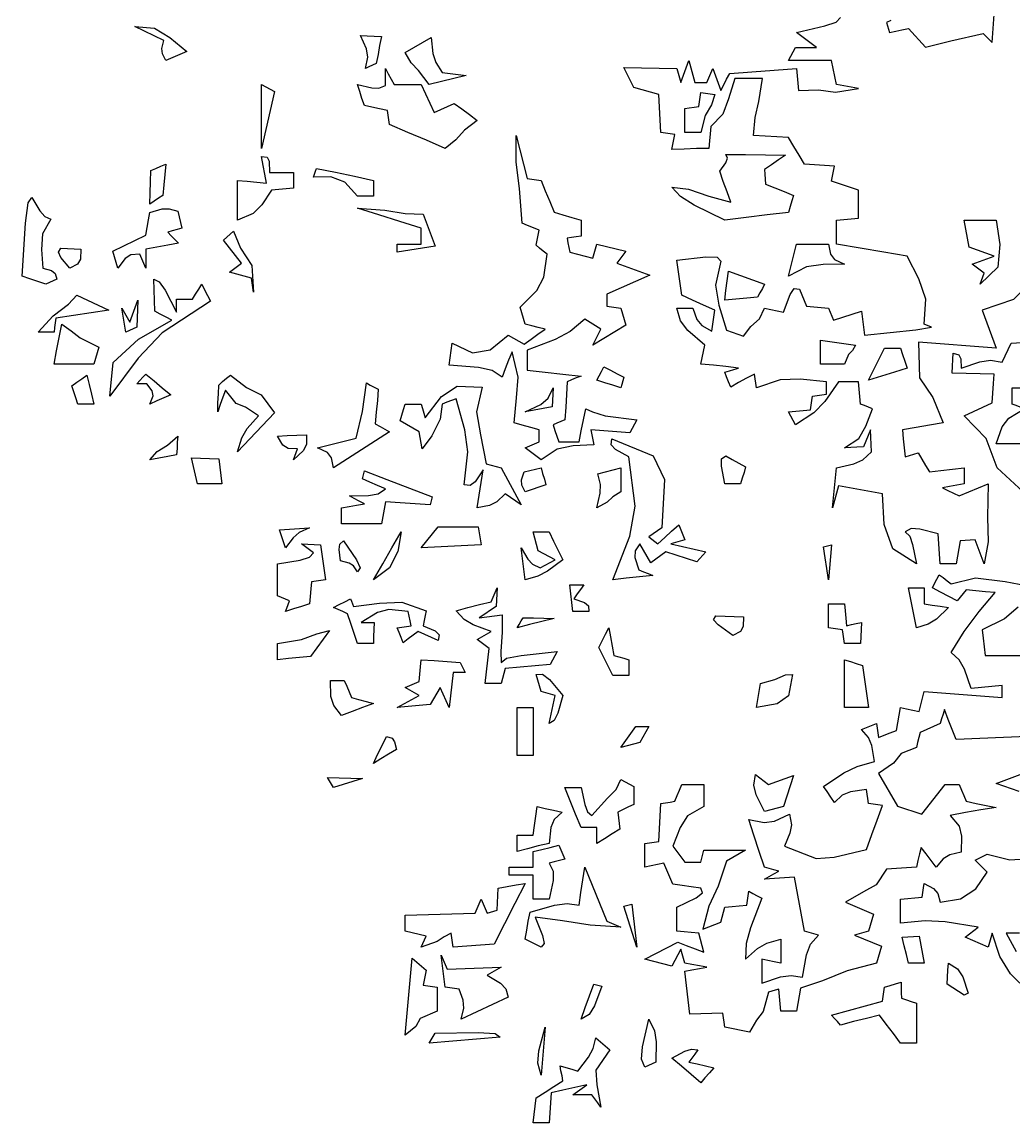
# Model space of a CAD drawing. Header units: millimetres. Extents: x 87938 to 265635, y 330093 to 434310.
# Drawn here: x 143327 to 145191, y 352504 to 354571 of the extents above; entities that cross this region are included whole.
import ezdxf

# ---------------------------------------------------------------- set-up
doc = ezdxf.new("R2010")
doc.units = ezdxf.units.MM

# ---------------------------------------------------------------- blocks, each defined once
blk = doc.blocks.new('A$C65917B88')
for points in [[(1552.7, 2786.1), (1543.7, 2786.1), (1534.8, 2786.1), (1548.2, 2761.6)], [(1565.6, 2707.1), (1540.5, 2731.6), (1526.3, 2754.8), (1516.1, 2786.1), (1514.3, 2779.9), (1512.5, 2773.7), (1510.8, 2767.4), (1500.5, 2771.9), (1490.1, 2776.3), (1479.9, 2780.7), (1485.6, 2785.2), (1491.5, 2789.7), (1497.3, 2794.2), (1453.2, 2801.5), (1426.2, 2802.9), (1392.9, 2799.5), (1392.9, 2810.2), (1392.9, 2820.9), (1392.9, 2831.6), (1402.7, 2832.5), (1412.4, 2833.4), (1422.3, 2834.3), (1423.2, 2840.6), (1424.1, 2846.8), (1425, 2853), (1437.4, 2845.9), (1443, 2839.3), (1446.5, 2827.7), (1473.5, 2832.2), (1494, 2845.6), (1509.5, 2867.9), (1504.1, 2873.3), (1498.7, 2878.6), (1493.3, 2883.9), (1498.5, 2886.6), (1503.9, 2889.3), (1509.3, 2892), (1539.9, 2884.4), (1574.1, 2886.7)], [(1552.2, 2976.3), (1541.9, 2979.9), (1531.7, 2983.5), (1521.5, 2987), (1532.1, 2991), (1542.8, 2995.1), (1553.6, 2999.1)], [(1563, 3050), (1531.2, 3048.6), (1499.6, 3047.3), (1467.9, 3045.9), (1462.5, 3059.4), (1457.1, 3072.8), (1451.9, 3086.1), (1450.1, 3079.9), (1448.3, 3073.7), (1446.5, 3067.4), (1437.5, 3063.4), (1428.5, 3059.4), (1419.6, 3055.4), (1417.8, 3048.7), (1416, 3042), (1414.4, 3035.3), (1394.1, 3027.1), (1383.5, 3014.2), (1363.4, 3000.5), (1389.2, 2956.5), (1421.5, 2945.8), (1453.2, 2985.6), (1459.4, 2985.6), (1465.5, 2985.6), (1471.8, 2985.6), (1475, 2978.1), (1478.1, 2970.6), (1481.3, 2963), (1494.6, 2960.3), (1508, 2957.6), (1521.5, 2954.9), (1500.9, 2951.4), (1480.4, 2947.8), (1459.8, 2944.2), (1471.7, 2929.6), (1474.7, 2916.1), (1474.5, 2894.7), (1459.1, 2891.3), (1450.4, 2886), (1441.1, 2874.5), (1434.3, 2883.5), (1427.6, 2892.4), (1421, 2901.3), (1418.7, 2892.4), (1416.5, 2883.5), (1414.4, 2874.5), (1400.9, 2873.6), (1387.5, 2872.7), (1374.2, 2871.8), (1360.5, 2851.2), (1343.4, 2841.8), (1319.3, 2827.7), (1331.7, 2822.4), (1344.2, 2817), (1356.8, 2811.6), (1354.5, 2804.1), (1352.3, 2796.5), (1350, 2788.8), (1343.7, 2787), (1337.4, 2785.2), (1331.3, 2783.4), (1343.3, 2778.6), (1355.3, 2773.7), (1367.4, 2768.7), (1365.2, 2761.2), (1362.9, 2753.6), (1360.8, 2745.9), (1321.6, 2735.5), (1288.3, 2722.1), (1259, 2712.5), (1257.2, 2702.2), (1255.4, 2691.9), (1253.6, 2681.6), (1246.4, 2681.6), (1239.3, 2681.6), (1232.3, 2681.6), (1231.4, 2691.5), (1230.5, 2701.3), (1229.6, 2711.1), (1225.1, 2709.8), (1220.6, 2708.4), (1216.1, 2707.1), (1209, 2681), (1200, 2669.3), (1190.6, 2653.5), (1179.5, 2655.8), (1168.4, 2658), (1157.3, 2660.3), (1156.4, 2666.6), (1155.5, 2672.8), (1154.6, 2679), (1139.7, 2678.6), (1125, 2678.1), (1110.3, 2677.7), (1108.1, 2696.9), (1105.8, 2716.1), (1103.6, 2735.3), (1113.3, 2737.1), (1123.2, 2738.9), (1133.1, 2740.7), (1123.2, 2742.5), (1113.3, 2744.2), (1103.6, 2745.9), (1101.8, 2752.2), (1100, 2758.5), (1098.2, 2764.7), (1094.1, 2757.2), (1090.1, 2749.6), (1086.2, 2742), (1074, 2745.2), (1062, 2748.3), (1050, 2751.3), (1064.7, 2759), (1079.4, 2766.6), (1094.1, 2774.1), (1105.7, 2769.6), (1117.4, 2765.1), (1129.1, 2760.6), (1126.8, 2769.2), (1124.6, 2777.7), (1122.3, 2786.1), (1112.4, 2787), (1102.7, 2787.9), (1092.9, 2788.8), (1092.9, 2799.6), (1092.9, 2810.3), (1092.9, 2820.9), (1119.1, 2833.5), (1127.4, 2840.1), (1125, 2846.4), (1112.4, 2848.2), (1100, 2850), (1087.5, 2851.8), (1083.5, 2861.2), (1079.4, 2870.6), (1075.5, 2879.9), (1067, 2878.1), (1058.4, 2876.3), (1050, 2874.5), (1050, 2885.2), (1050, 2895.9), (1050, 2906.6), (1056.2, 2907.5), (1062.5, 2908.4), (1068.8, 2909.3), (1069.7, 2926.3), (1070.6, 2943.3), (1071.5, 2960.3), (1077.6, 2961.2), (1083.9, 2962.1), (1090.2, 2963), (1093.2, 2970.6), (1096.4, 2978.1), (1099.5, 2985.6), (1109.3, 2985.6), (1119.2, 2985.6), (1129.1, 2985.6), (1129.1, 2975.9), (1129.1, 2966.1), (1129.1, 2956.2), (1107.4, 2943.7), (1097.4, 2927.9), (1087.5, 2902.7), (1092.8, 2895.6), (1098.2, 2888.4), (1103.6, 2881.2), (1110.6, 2881.2), (1117.8, 2881.2), (1125, 2881.2), (1126.4, 2886.6), (1127.7, 2892), (1129.1, 2897.3), (1147.8, 2897.3), (1166.6, 2897.3), (1185.3, 2897.3), (1176.8, 2892.4), (1168.2, 2887.5), (1159.8, 2882.6), (1148.6, 2849.3), (1135.7, 2822.2), (1127.7, 2791.5), (1135.7, 2794.7), (1143.8, 2797.8), (1151.9, 2800.8), (1153.7, 2807.6), (1155.5, 2814.3), (1157.3, 2820.9), (1167, 2821.8), (1176.8, 2822.7), (1186.7, 2823.6), (1187.6, 2829.9), (1188.5, 2836.2), (1189.4, 2842.4), (1195.1, 2839.3), (1200.9, 2836.2), (1206.8, 2833.1), (1191.7, 2793.5), (1186.1, 2772.3), (1185.3, 2751.3), (1201.3, 2765.7), (1213.5, 2772.7), (1232.3, 2778), (1232.3, 2767.4), (1232.3, 2756.7), (1232.3, 2745.9), (1223.7, 2747.7), (1215.2, 2749.5), (1206.8, 2751.3), (1206.8, 2740.7), (1206.8, 2730), (1206.8, 2719.2), (1232, 2727.5), (1246.2, 2729.6), (1261.7, 2727.2), (1266.8, 2757), (1272.4, 2771.6), (1283.1, 2783.4), (1276.8, 2785.2), (1270.5, 2787), (1264.4, 2788.8), (1259.9, 2813), (1255.4, 2837.1), (1250.9, 2861.1), (1237.5, 2860.2), (1224.2, 2859.3), (1210.8, 2858.4), (1217, 2862), (1223.3, 2865.6), (1229.6, 2869.2), (1223.3, 2871), (1217, 2872.8), (1210.8, 2874.5), (1203.6, 2895.9), (1196.4, 2917.4), (1189.4, 2938.8), (1210, 2934.6), (1224, 2936.5), (1244.1, 2945.6), (1246.6, 2931.5), (1244.8, 2920.4), (1237.5, 2902.7), (1279.7, 2886.3), (1304.1, 2887.9), (1347.3, 2898.6), (1354.4, 2918.3), (1361.6, 2937.9), (1368.8, 2957.6), (1362.5, 2958.5), (1356.2, 2959.4), (1350, 2960.3), (1349.1, 2966.6), (1348.2, 2972.8), (1347.3, 2979), (1326.1, 2975.7), (1315, 2971.2), (1304.6, 2961.6), (1299.6, 2968.8), (1294.7, 2976), (1289.7, 2983.1), (1317.2, 3001.2), (1335, 3009.9), (1358.1, 3016.5), (1354.8, 3037.7), (1350.2, 3048.8), (1340.7, 3059.3), (1347.3, 3062), (1354.1, 3064.7), (1360.8, 3067.4), (1361.6, 3061.2), (1362.5, 3054.9), (1363.4, 3048.6), (1371.3, 3051.8), (1379.4, 3054.9), (1387.5, 3057.9), (1389.3, 3068.3), (1391.1, 3078.6), (1392.9, 3088.8), (1401.3, 3087), (1409.7, 3085.2), (1418.3, 3083.4), (1420.5, 3092.4), (1422.8, 3101.4), (1425, 3110.3), (1459.8, 3107.6), (1494.6, 3104.9), (1529.6, 3102.2), (1529.6, 3107.6), (1529.6, 3112.9), (1529.6, 3118.2), (1515.6, 3117), (1501.8, 3115.7), (1488, 3114.3), (1478.9, 3140.2), (1471.9, 3152.7), (1461.2, 3162.5), (1478.3, 3190.7), (1498.7, 3217.7), (1520.1, 3242.9), (1507.1, 3244.2), (1494.2, 3245.5), (1481.3, 3246.8), (1477.2, 3241.9), (1473.2, 3237), (1469.1, 3232.1), (1458, 3237.9), (1446.9, 3243.7), (1435.8, 3249.5), (1438.8, 3255.3), (1442, 3261.2), (1445.1, 3267), (1450.4, 3263), (1455.8, 3258.9), (1461.2, 3254.9), (1493.5, 3262.8), (1533.7, 3257.9), (1571, 3250.8)], [(1551, 3223.6), (1532.7, 3207.8), (1502.7, 3193.2), (1504.1, 3181.7), (1505.4, 3170.1), (1506.8, 3158.4), (1555, 3158.7)], [(1557.6, 3378.2), (1522.9, 3410.2), (1507.8, 3449.5), (1478.6, 3479.9), (1491, 3485.7), (1503.5, 3491.5), (1516.1, 3497.3), (1517, 3510.3), (1517.9, 3523.2), (1518.8, 3536.1), (1500, 3536.6), (1481.3, 3537), (1462.5, 3537.5), (1463, 3546.5), (1463.4, 3555.4), (1463.9, 3564.3), (1471.3, 3561.8), (1474.1, 3556.6), (1474.5, 3544.2), (1499.7, 3552.5), (1514, 3554.6), (1529.6, 3552.2), (1533.5, 3560.7), (1537.5, 3569.2), (1541.6, 3577.7), (1562.5, 3578.7)], [(1565.9, 3657.7), (1544.6, 3636.3), (1502.7, 3621.8), (1508.9, 3604.8), (1515.2, 3587.9), (1521.5, 3570.9), (1486.7, 3573.6), (1451.9, 3576.3), (1417.1, 3579), (1418.7, 3530.8), (1436.3, 3504.7), (1450.5, 3470.6), (1432.2, 3467.4), (1413.9, 3464.3), (1395.6, 3461.1), (1396.8, 3449.1), (1398.2, 3437.1), (1399.5, 3425), (1405.2, 3426.8), (1411.1, 3428.6), (1416.9, 3430.4), (1421.9, 3421.9), (1426.8, 3413.4), (1431.8, 3404.9), (1447.4, 3406.7), (1463, 3408.5), (1478.6, 3410.3), (1478.6, 3403.2), (1478.6, 3396), (1478.6, 3388.8), (1468.7, 3387), (1458.9, 3385.2), (1449.2, 3383.4), (1456.7, 3379.9), (1464.2, 3376.4), (1471.8, 3372.8), (1484.7, 3378.2), (1497.8, 3383.5), (1510.8, 3388.8), (1510, 3344.1), (1510.6, 3311.2), (1505.4, 3281.6), (1501.4, 3292.4), (1497.3, 3303.1), (1493.3, 3313.8), (1486.5, 3313.4), (1479.8, 3312.9), (1473.2, 3312.5), (1471.4, 3302.2), (1469.6, 3291.9), (1467.9, 3281.6), (1460.7, 3281.6), (1453.5, 3281.6), (1446.5, 3281.6), (1445.6, 3295), (1444.7, 3308.4), (1443.8, 3321.8), (1418.9, 3328.2), (1407.4, 3328.9), (1399.5, 3324.5), (1405.5, 3318.5), (1409.3, 3307.4), (1414.4, 3281.6), (1382.7, 3301.5), (1371.2, 3334.1), (1368.8, 3375.5), (1349.1, 3379.1), (1329.5, 3382.6), (1309.8, 3386.1), (1307.1, 3376.3), (1304.4, 3366.5), (1301.9, 3356.6), (1303.7, 3374.5), (1305.5, 3392.4), (1307.3, 3410.3), (1330.4, 3415.6), (1342.5, 3421.1), (1354.1, 3431.7), (1353.6, 3441.6), (1353.2, 3451.4), (1352.7, 3461.1), (1349.6, 3453.6), (1346.4, 3446), (1343.3, 3438.3), (1334.7, 3437.9), (1326.3, 3437.4), (1317.9, 3437), (1337.2, 3449.8), (1346.6, 3466.4), (1355.4, 3489.3), (1350, 3491.6), (1344.6, 3493.8), (1339.4, 3495.9), (1338.5, 3505.8), (1337.6, 3515.7), (1336.7, 3525.5), (1327.7, 3525.5), (1318.7, 3525.5), (1309.8, 3525.5), (1291.6, 3499.3), (1276.6, 3484.3), (1252.2, 3467.9), (1249.1, 3473.7), (1245.9, 3479.5), (1242.9, 3485.3), (1252.7, 3486.2), (1262.4, 3487.1), (1272.3, 3488), (1273.2, 3494.2), (1274.1, 3500.4), (1275, 3506.6), (1281.2, 3507.5), (1287.5, 3508.4), (1293.8, 3509.3), (1293.8, 3514.7), (1293.8, 3520.1), (1293.8, 3525.5), (1258.4, 3529.3), (1231.6, 3528.4), (1200, 3517.4), (1199.1, 3523.7), (1198.2, 3529.9), (1197.3, 3536.1), (1186.5, 3530.4), (1175.9, 3524.6), (1165.2, 3518.7), (1162.5, 3525.5), (1159.8, 3532.2), (1157.3, 3538.8), (1163.4, 3540.6), (1169.6, 3542.4), (1175.9, 3544.2), (1158.9, 3546), (1142, 3547.8), (1125, 3549.5), (1126.8, 3558), (1128.6, 3566.5), (1130.4, 3575), (1107.5, 3594.7), (1097.8, 3607.6), (1092.9, 3624.5), (1100, 3624.5), (1107.2, 3624.5), (1114.4, 3624.5), (1119.7, 3609.2), (1126.3, 3601.2), (1139.7, 3593.7), (1141.1, 3603.1), (1142.4, 3612.5), (1143.8, 3621.8), (1128.9, 3628.5), (1114.2, 3635.3), (1099.5, 3642), (1097.3, 3657.6), (1095, 3673.2), (1092.9, 3688.8), (1131.7, 3693.3), (1147, 3692.9), (1151.9, 3687.5), (1144.8, 3655.3), (1149.1, 3628.7), (1159.8, 3595.1), (1167.3, 3592.4), (1175, 3589.7), (1182.6, 3587), (1192.3, 3599.7), (1203.8, 3610), (1210.8, 3624.5), (1219.2, 3622.8), (1227.6, 3621), (1236.2, 3619.2), (1244.9, 3642.7), (1250.5, 3650.7), (1257.6, 3650), (1260.8, 3642.4), (1263.9, 3634.8), (1267.1, 3627.2), (1276.8, 3626.3), (1286.6, 3625.4), (1296.5, 3624.5), (1298.7, 3619.2), (1301, 3613.8), (1303.2, 3608.4), (1315.7, 3612.5), (1328.1, 3616.5), (1340.6, 3620.6), (1341.9, 3609.9), (1343.3, 3599.1), (1344.6, 3588.3), (1413.7, 3595.2), (1434.5, 3599), (1425, 3603), (1427.2, 3636.5), (1417.7, 3663.6), (1402.2, 3694.2), (1370.6, 3699.6), (1338.9, 3705), (1307.3, 3710.3), (1307.3, 3721), (1307.3, 3731.7), (1307.3, 3742.4), (1317, 3743.3), (1326.8, 3744.2), (1336.7, 3745.1), (1336.7, 3757.6), (1336.7, 3770.1), (1336.7, 3782.6), (1324.5, 3786.6), (1312.5, 3790.7), (1300.5, 3794.7), (1301.9, 3801.4), (1303.2, 3808.1), (1304.6, 3814.7), (1291.1, 3815.6), (1277.7, 3816.5), (1264.4, 3817.4), (1257.2, 3829.5), (1250, 3841.5), (1242.9, 3853.5), (1227.2, 3854.4), (1211.6, 3855.3), (1196, 3856.2), (1198.2, 3880.2), (1203.2, 3901.5), (1208.1, 3932.6), (1195.5, 3932.6), (1183.1, 3932.6), (1170.6, 3932.6), (1162.1, 3905.2), (1154.8, 3884.6), (1138.4, 3868.2), (1137.5, 3858.5), (1136.6, 3848.7), (1135.8, 3838.8), (1119.2, 3838.4), (1102.7, 3837.9), (1086.2, 3837.5), (1087.5, 3844.2), (1088.9, 3850.9), (1090.2, 3857.6), (1083.9, 3858.5), (1077.6, 3859.4), (1071.5, 3860.3), (1070.6, 3877.2), (1069.7, 3894.2), (1068.8, 3911.1), (1057.5, 3914.3), (1046.4, 3917.4), (1035.3, 3920.6), (1030.8, 3929.5), (1026.3, 3938.4), (1021.8, 3947.3), (1045.5, 3946.8), (1069.2, 3946.4), (1092.9, 3945.9), (1094.6, 3939.7), (1096.4, 3933.5), (1098.2, 3927.2), (1101.8, 3937), (1105.4, 3946.8), (1109, 3956.6), (1111.7, 3946.8), (1114.4, 3937), (1117.1, 3927.2), (1122.3, 3927.2), (1127.7, 3927.2), (1133.1, 3927.2), (1135.7, 3933.5), (1138.4, 3939.7), (1141.1, 3945.9), (1144.7, 3936.2), (1148.3, 3926.4), (1151.9, 3916.5), (1155.8, 3924.2), (1159.8, 3931.8), (1163.9, 3939.3), (1193.7, 3941.6), (1223.6, 3943.8), (1253.6, 3945.9), (1254.5, 3936.2), (1255.4, 3926.4), (1256.3, 3916.5), (1283.1, 3917.2), (1306, 3914.1), (1336.7, 3919.2), (1326.8, 3921), (1317, 3922.8), (1307.3, 3924.5), (1305, 3935.3), (1302.8, 3946), (1300.5, 3956.7), (1281.3, 3956.7), (1262.1, 3956.7), (1242.9, 3956.6), (1245.9, 3962.4), (1249.1, 3968.3), (1252.2, 3974.1), (1261.5, 3974.1), (1271, 3974.1), (1280.4, 3974.1), (1271.4, 3980.9), (1262.4, 3987.6), (1253.6, 3994.2), (1291.4, 4003), (1306.7, 4008.2), (1312.5, 4014.3)], [(1380.3, 4010.3), (1374.2, 4007.6), (1375.5, 4003.2), (1376.9, 3998.7), (1378.2, 3994.2), (1386.6, 3996), (1395, 3997.8), (1403.6, 3999.5), (1426.4, 3974.6), (1460.5, 3983), (1504.1, 3992.9), (1508, 3988.8), (1512, 3984.8), (1516.1, 3980.7), (1517, 3993.3), (1517.9, 4005.8), (1518.8, 4018.2)]]:
    blk.add_lwpolyline(points)
for points in [[(407.3, 3956.6), (402.7, 3965.7), (402, 3972.6), (404.6, 3983.4), (391.5, 3989.7), (378.6, 3996), (365.7, 4002.2), (392.3, 3999.8), (412.5, 3987.3), (435.3, 3968.7), (425.9, 3964.7), (416.6, 3960.6)], [(675, 3945.9), (678.4, 3961), (676.6, 3972.5), (668.3, 3990.2), (677.6, 3989.7), (687, 3989.3), (696.5, 3988.8), (694.2, 3976.8), (692, 3964.8), (689.7, 3952.7), (684.8, 3950.4), (679.8, 3948.2)], [(760.8, 3924.5), (746.4, 3943.1), (736.6, 3953.3), (728.6, 3967.4), (740.1, 3974.1), (751.7, 3980.8), (763.4, 3987.5), (765.7, 3966.1), (769.6, 3953.9), (778.2, 3940.7), (788.9, 3939.3), (799.5, 3938), (810.3, 3936.6), (793.8, 3932.6), (777.3, 3928.5)], [(782.3, 3838.8), (757.2, 3849.6), (732.2, 3860.3), (707.3, 3870.9), (706.4, 3877.2), (705.5, 3883.5), (704.6, 3889.7), (694.2, 3891.9), (683.9, 3894.2), (673.7, 3896.4), (670.5, 3905.8), (667.4, 3915.2), (664.4, 3924.5), (683.5, 3920), (693.3, 3919.7), (701.9, 3923.1), (701.9, 3930.8), (701.9, 3938.4), (701.9, 3945.9), (705.8, 3938.8), (709.8, 3931.7), (713.9, 3924.5), (725.9, 3924.5), (737.9, 3924.5), (750, 3924.5), (755.7, 3912), (761.6, 3899.5), (767.4, 3887), (776.3, 3891), (785.1, 3895.1), (794.1, 3899.1), (804.3, 3891.6), (814.7, 3884), (825, 3876.3), (808.2, 3863.4), (796.2, 3850.1)], [(535.8, 3838.8), (535.8, 3867.4), (535.8, 3896), (535.8, 3924.5), (541.5, 3921.4), (547.4, 3918.3), (553.2, 3915.2), (547.4, 3889.8), (541.5, 3864.3)], [(1103.6, 3860.3), (1103.6, 3871), (1103.6, 3881.7), (1103.6, 3892.4), (1109.7, 3893.3), (1116, 3894.2), (1122.3, 3895.1), (1123.2, 3901.4), (1124.1, 3907.6), (1125, 3913.8), (1131.2, 3912.9), (1137.5, 3912), (1143.8, 3911.1), (1139.5, 3897.4), (1131.1, 3883), (1125, 3860.3), (1117.8, 3860.3), (1110.6, 3860.3)], [(910.8, 3420.9), (903.6, 3426.3), (896.4, 3431.7), (889.4, 3437), (895.5, 3439.7), (901.8, 3442.4), (908.1, 3445.1), (908.1, 3450.5), (908.1, 3455.8), (908.1, 3461.1), (896.9, 3464.3), (885.6, 3467.4), (874.5, 3470.6), (877.7, 3504.4), (880.2, 3532), (871.8, 3565.7), (867.3, 3554.5), (862.8, 3543.3), (858.5, 3532.1), (845.1, 3540.8), (826.7, 3544.9), (787.5, 3548.1), (788.9, 3558), (790.2, 3567.9), (791.6, 3577.7), (818.7, 3564.5), (842.6, 3568.7), (866.6, 3588.3), (873.6, 3584.4), (880.8, 3580.4), (888, 3576.3), (897.3, 3583.1), (906.6, 3589.8), (916.1, 3596.4), (907.1, 3598.7), (898.2, 3600.9), (889.4, 3603), (887.1, 3610.7), (884.9, 3618.3), (882.6, 3625.8), (905, 3648.2), (914.5, 3666.2), (918.8, 3696.8), (913.8, 3700.8), (908.9, 3704.9), (904.1, 3708.9), (905.4, 3715.7), (906.8, 3722.4), (908.1, 3729), (900.5, 3732.2), (892.8, 3735.3), (885.3, 3738.3), (881.7, 3785), (877.2, 3820.3), (877.2, 3856.2), (882.2, 3837), (887.1, 3817.8), (892.1, 3798.6), (898.2, 3797.7), (904.5, 3796.8), (910.8, 3795.9), (916.5, 3781.7), (922.4, 3767.4), (928.2, 3753.2), (940.2, 3749.6), (952.2, 3746), (964.4, 3742.4), (964.4, 3735.3), (964.4, 3728.1), (964.4, 3720.9), (958.1, 3720), (951.8, 3719.1), (945.6, 3718.2), (946.8, 3712), (948.2, 3705.8), (949.5, 3699.5), (959.7, 3696.9), (970.1, 3694.2), (980.4, 3691.5), (982.2, 3697.8), (984, 3704.1), (985.8, 3710.3), (998.7, 3707.1), (1011.6, 3704), (1024.5, 3700.8), (1020.5, 3695.5), (1016.4, 3690.2), (1012.5, 3684.8), (1027.2, 3679.5), (1041.9, 3674.1), (1056.8, 3668.7), (1037.6, 3660.3), (1018.4, 3651.8), (999.2, 3643.2), (999.2, 3637.9), (999.2, 3632.6), (999.2, 3627.2), (1005.3, 3626.3), (1011.6, 3625.4), (1017.9, 3624.5), (1020, 3617), (1022.3, 3609.4), (1024.5, 3601.8), (1009.8, 3592.9), (995.1, 3584), (980.4, 3575), (983.9, 3582.2), (987.5, 3589.3), (991.1, 3596.4), (983.9, 3600.9), (976.7, 3605.4), (969.6, 3609.8), (949.8, 3593.1), (929.7, 3582.3), (892.1, 3568.2), (892.1, 3559.4), (892.1, 3550.5), (892.1, 3541.5), (916.1, 3538.8), (940.2, 3536.1), (964.4, 3533.4), (958.1, 3530.8), (951.8, 3528.2), (945.6, 3525.5), (944.7, 3508.5), (943.8, 3491.5), (942.9, 3474.5), (937.5, 3472.3), (932.1, 3470.1), (926.9, 3467.9), (929.4, 3460.3), (932.1, 3452.7), (934.8, 3445.1), (943.7, 3445.1), (952.7, 3445.1), (961.7, 3445.1), (964.7, 3459.9), (967.8, 3474.6), (971, 3489.3), (979.8, 3485.5), (996.6, 3480.1), (1039.4, 3474.5), (1036.2, 3468.7), (1033.1, 3462.9), (1029.9, 3457.1), (1012.5, 3458.4), (995.1, 3459.8), (977.7, 3461.1), (979.1, 3454.5), (980.4, 3447.8), (981.8, 3441), (953.7, 3439.6), (932.4, 3435.5)], [(503.6, 3742.4), (503.6, 3760.2), (503.6, 3778.1), (503.6, 3795.9), (516.5, 3794.7), (529.4, 3793.4), (542.4, 3792), (540.2, 3804), (537.9, 3816), (535.8, 3828), (543.3, 3827.2), (546.1, 3821.7), (546.5, 3806.6), (557.1, 3806.6), (567.8, 3806.6), (578.6, 3806.6), (578.6, 3799.5), (578.6, 3792.4), (578.6, 3785.3), (568.7, 3784.4), (558.9, 3783.5), (549.2, 3782.6), (536.2, 3762.9), (524.3, 3751.3)], [(1157.3, 3742.4), (1116.1, 3762.8), (1097.7, 3774.3), (1086.2, 3786.6), (1108.4, 3784.1), (1135.7, 3774.5), (1165.2, 3766.5), (1160.3, 3780.4), (1155.3, 3794.3), (1150.5, 3808.1), (1158.8, 3819.6), (1160.9, 3825.5), (1158.5, 3830.7), (1185.2, 3830.4), (1212, 3830), (1238.9, 3829.5), (1229.4, 3823.2), (1220, 3816.9), (1210.7, 3810.6), (1211.1, 3804), (1211.6, 3797.4), (1212, 3790.7), (1224.5, 3785.7), (1236.9, 3780.8), (1249.5, 3775.8), (1247.3, 3768.3), (1245, 3760.7), (1242.9, 3753), (1214.3, 3749.5), (1185.8, 3746)], [(385.8, 3763.8), (386.1, 3779), (386.6, 3794.1), (387, 3809.3), (393.8, 3812), (400.5, 3814.7), (407.3, 3817.4), (405.9, 3803.6), (404.6, 3789.7), (403.2, 3775.8), (397.4, 3771.9), (391.5, 3767.9)], [(664.4, 3774.5), (647.5, 3793.3), (628.5, 3800.5), (605.4, 3800), (606.8, 3804), (608.1, 3808), (609.5, 3812), (634.8, 3806.7), (660.3, 3801.3), (685.8, 3795.9), (685.8, 3788.8), (685.8, 3781.7), (685.8, 3774.5), (678.6, 3774.5), (671.4, 3774.5)], [(246.5, 3656.6), (235.7, 3660.2), (225, 3663.8), (214.4, 3667.4), (219.2, 3738.3), (222.7, 3765.7), (227.7, 3773.1), (238.4, 3755.2), (245.1, 3747.5), (253.2, 3743.7), (241.9, 3724), (240.7, 3703.3), (242.4, 3678.2), (253.8, 3674.9), (258.7, 3671.1), (261.2, 3663.3), (256.2, 3661.1), (251.3, 3658.8)], [(342.9, 3678), (340.7, 3685.7), (338.4, 3693.3), (336.2, 3700.8), (350.9, 3708), (365.6, 3715.2), (380.4, 3722.3), (382.2, 3732.6), (384, 3742.8), (385.8, 3753), (402.3, 3757.6), (412, 3757.9), (423.2, 3754.4), (425, 3746.8), (426.8, 3739.2), (428.6, 3731.6), (422.3, 3729.9), (416, 3728.1), (409.8, 3726.3), (414.6, 3721.5), (419.6, 3716.6), (424.5, 3711.6), (409.8, 3708.9), (395.1, 3706.2), (380.4, 3703.5), (380.4, 3695.1), (380.4, 3686.6), (380.4, 3678), (377.7, 3684.3), (375, 3690.6), (372.3, 3696.8), (360.5, 3696.1), (352.9, 3691.2)], [(717.9, 3699.5), (717.9, 3703.1), (717.9, 3706.7), (717.9, 3710.3), (728.6, 3710.3), (739.2, 3710.3), (750, 3710.3), (750, 3717.4), (750, 3724.5), (750, 3731.6), (721.4, 3740.6), (692.9, 3749.5), (664.4, 3758.4), (701, 3755.8), (728.6, 3751.4), (752.7, 3750.5), (758, 3736.2), (763.4, 3721.9), (768.8, 3707.6), (751.8, 3704.9), (734.9, 3702.2)], [(1500, 3656.6), (1501.8, 3661.5), (1503.6, 3666.5), (1505.4, 3671.4), (1500, 3675.5), (1494.6, 3679.5), (1489.4, 3683.4), (1499.1, 3687), (1508.9, 3690.6), (1518.8, 3694.2), (1507.5, 3698.3), (1496.4, 3702.3), (1485.3, 3706.2), (1483.1, 3718.3), (1480.8, 3730.4), (1478.6, 3742.4), (1492.8, 3742.4), (1507.1, 3742.4), (1521.5, 3742.4), (1526.4, 3709.7), (1523.8, 3679.5)], [(525, 3645.9), (524.1, 3652.2), (523.2, 3658.5), (522.3, 3664.7), (512.4, 3667.4), (502.7, 3670.1), (492.9, 3672.8), (498.2, 3676.8), (503.6, 3680.8), (509, 3684.8), (500.9, 3695.1), (492.8, 3705.4), (484.8, 3715.7), (489.2, 3719.7), (493.7, 3723.7), (498.2, 3727.7), (507.5, 3705), (522.8, 3681.7)], [(1242.9, 3667.4), (1246.4, 3681.7), (1250, 3696), (1253.6, 3710.3), (1267.8, 3710.3), (1282.1, 3710.3), (1296.5, 3710.3), (1299, 3696.8), (1304.6, 3689.8), (1317.9, 3683.4), (1289.1, 3683.2), (1266.9, 3679.9)], [(278.6, 3678), (266.5, 3692.5), (263.4, 3699.5), (266.6, 3704.9), (275.4, 3704.4), (284.3, 3704), (293.3, 3703.5), (292.7, 3690.1), (288.9, 3683.5)], [(332.3, 3506.6), (336.8, 3551.8), (370.6, 3583), (415.2, 3608.4), (407.6, 3612.5), (399.9, 3616.5), (392.4, 3620.6), (392, 3634.8), (391.5, 3649.1), (391.1, 3663.3), (398.5, 3659.9), (406.5, 3648.5), (421.8, 3619.2), (421.8, 3625.1), (421.8, 3630.9), (421.8, 3636.6), (428.9, 3636.6), (436.1, 3636.6), (443.3, 3636.6), (447.3, 3643.3), (451.4, 3650), (455.4, 3656.6), (459.3, 3649.1), (463.4, 3641.5), (467.4, 3633.9), (402.4, 3591.3), (370, 3557.3)], [(1157.3, 3635.3), (1158.9, 3648.3), (1160.7, 3661.2), (1162.5, 3674.1), (1178.6, 3668.3), (1194.6, 3662.4), (1210.8, 3656.6), (1207.7, 3650.9), (1204.5, 3645.1), (1201.4, 3639.3), (1186.7, 3638), (1172, 3636.6)], [(235.8, 3592.4), (256.2, 3614.2), (276.5, 3630), (288, 3642), (302.3, 3635.4), (316.5, 3628.7), (330.9, 3621.9), (307.2, 3618.3), (283.5, 3614.7), (259.8, 3611.1), (258.9, 3604.9), (258, 3598.7), (257.3, 3592.4), (250.1, 3592.4), (242.9, 3592.4)], [(353.6, 3592.4), (351.8, 3603.1), (350, 3613.8), (348.2, 3624.5), (351.8, 3618.3), (355.4, 3612), (359, 3605.7), (362.4, 3615.6), (366, 3625.5), (369.6, 3635.3), (369.2, 3623.3), (368.7, 3611.2), (368.3, 3599.1), (363.3, 3596.9), (358.4, 3594.6)], [(257.3, 3549.5), (260.7, 3567.3), (264.3, 3585.2), (267.9, 3603), (280.4, 3594.2), (292.4, 3584.7), (317.4, 3572.3), (315.2, 3564.7), (312.9, 3557.1), (310.8, 3549.5), (293, 3549.5), (275.1, 3549.5)], [(1285.8, 3549.5), (1285.8, 3560.2), (1285.8, 3570.9), (1285.8, 3581.6), (1301.4, 3579.4), (1317, 3577.2), (1332.6, 3575), (1328.8, 3567.8), (1323.4, 3562.1), (1317.9, 3549.5), (1307.1, 3549.5), (1296.5, 3549.5)], [(1350, 3528), (1357.1, 3542.4), (1364.3, 3556.7), (1371.5, 3570.9), (1378.5, 3570.9), (1385.7, 3570.9), (1392.9, 3570.9), (1395.9, 3562.1), (1399.1, 3553.2), (1402.2, 3544.2), (1384.8, 3538.8), (1367.4, 3533.4)], [(1017.9, 3517.4), (1007.1, 3521), (996.5, 3524.5), (985.8, 3528), (988.8, 3533.9), (992, 3539.7), (995.1, 3545.6), (1004, 3541.1), (1012.8, 3536.6), (1021.8, 3532.1), (1020.5, 3527.2), (1019.1, 3522.3)], [(289.4, 3495.9), (286.7, 3504), (284, 3512.1), (281.3, 3520.1), (287.9, 3525), (294.6, 3529.9), (301.4, 3534.8), (304.5, 3521.9), (307.7, 3508.9), (310.8, 3495.9), (303.6, 3495.9), (296.4, 3495.9)], [(385.8, 3495.9), (390.1, 3506.7), (389, 3513.7), (381.8, 3522.8), (377.3, 3522.8), (372.8, 3522.8), (368.3, 3522.8), (372.3, 3527.3), (376.4, 3531.7), (380.4, 3536.1), (391.5, 3526.8), (402.6, 3517.5), (413.9, 3508.1), (404.4, 3504), (395.1, 3500)], [(503.6, 3431.6), (509.1, 3450.4), (516.4, 3462.9), (531.8, 3479.9), (514.2, 3491.7), (501.6, 3496.4), (487.5, 3514.7), (483.9, 3504.9), (480.3, 3495.1), (476.9, 3485.3), (477.3, 3497.4), (477.8, 3509.4), (478.2, 3521.4), (483.5, 3525.9), (488.7, 3530.4), (494.1, 3534.8), (515.5, 3518.1), (535.2, 3508.2), (553.2, 3483.9), (536.6, 3466.5), (520.1, 3449.1)], [(632.3, 3410.3), (629.7, 3423.8), (624.1, 3430.7), (610.8, 3437), (662.5, 3450.3), (671.1, 3485.8), (676.4, 3524.1), (681.6, 3521.4), (687, 3518.7), (692.4, 3516), (691.1, 3500.4), (689.7, 3484.8), (688.4, 3469.2), (694.7, 3465.6), (701, 3462), (707.3, 3458.4), (682.2, 3442.4), (657.2, 3426.3)], [(825, 3356.6), (827.7, 3373.6), (830.4, 3390.6), (833.1, 3407.6), (822.3, 3391.6), (815.6, 3386.4), (807.6, 3387.5), (812.7, 3431.8), (808.3, 3461.2), (796.8, 3502.7), (790.5, 3500.4), (784.4, 3498.2), (778.2, 3495.9), (775.3, 3475.8), (764.2, 3453.2), (751.4, 3435.6), (750, 3443.3), (748.7, 3450.9), (747.3, 3458.4), (738.8, 3463.4), (730.2, 3468.3), (721.8, 3473.3), (724.1, 3480.9), (726.3, 3488.4), (728.6, 3495.9), (735.6, 3495.9), (742.8, 3495.9), (750, 3495.9), (751.8, 3489.7), (753.6, 3483.5), (755.4, 3477.2), (777.1, 3505.9), (798.2, 3519.9), (831.8, 3518.7), (824.2, 3485.6), (829.3, 3454.5), (837, 3415.7), (843.8, 3413.9), (850.5, 3412.1), (857.3, 3410.3), (866.1, 3393.8), (875, 3377.2), (884, 3360.6), (876.8, 3365.6), (869.6, 3370.5), (862.5, 3375.5), (851.3, 3364.9), (841.6, 3360)], [(889.4, 3485.3), (910.3, 3495.4), (920.1, 3503.7), (926.9, 3517.4), (926.4, 3509), (926, 3500.5), (925.5, 3492), (913.4, 3489.8), (901.4, 3487.5)], [(1521.5, 3442.4), (1529.4, 3465.2), (1538.5, 3477.1), (1559, 3489.3), (1553.6, 3491.6), (1548.2, 3493.8), (1542.9, 3495.9), (1542.9, 3503.1), (1542.9, 3510.3), (1542.9, 3517.4), (1550, 3517.4), (1557.2, 3517.4), (1564.4, 3517.4), (1564.4, 3492.4), (1564.4, 3467.4), (1564.4, 3442.4), (1550, 3442.4), (1535.7, 3442.4)], [(385.8, 3420.9), (395.8, 3432.2), (409.6, 3440.9), (423.2, 3453), (422.7, 3444.6), (422.3, 3436.2), (421.8, 3427.7), (409.8, 3425.4), (397.8, 3423.2)], [(578.6, 3420.9), (580.4, 3425.9), (582.2, 3430.8), (584, 3435.6), (571.4, 3436.3), (564.4, 3440.8), (557.3, 3453), (570.2, 3453.6), (583.1, 3454.1), (596, 3454.5), (596.2, 3441.6), (591.7, 3432.9)], [(1007.3, 3260.3), (1029.8, 3318.8), (1037.1, 3359.1), (1028.6, 3425), (1010.8, 3434.8), (1004.9, 3441), (1005.8, 3449.1), (1061.2, 3426.3), (1076.4, 3394.6), (1072.8, 3329.9), (1067, 3325.9), (1061.1, 3321.9), (1055.4, 3317.9), (1059.3, 3314.7), (1063.4, 3311.6), (1067.4, 3308.4), (1076.7, 3317), (1086, 3325.5), (1095.5, 3333.9), (1098.2, 3327.3), (1100.9, 3320.6), (1103.6, 3313.8), (1097.3, 3312), (1091, 3310.2), (1084.8, 3308.4), (1100.4, 3304.9), (1116, 3301.4), (1131.8, 3297.8), (1127.7, 3293.3), (1123.7, 3288.8), (1119.6, 3284.3), (1105.8, 3288.8), (1092, 3293.3), (1078.2, 3297.8), (1071.5, 3292.8), (1064.7, 3287.9), (1058.1, 3282.9), (1053.2, 3291.5), (1048.2, 3300), (1043.3, 3308.4), (1037, 3299.2), (1036.7, 3290.1), (1042.1, 3273.6), (1048.2, 3271), (1054.5, 3268.4), (1060.8, 3265.7), (1043, 3263.9), (1025.1, 3262.1)], [(1157.3, 3388.8), (1152.8, 3412.5), (1153.1, 3422.3), (1158.5, 3426.3), (1167.3, 3421.5), (1176.3, 3416.6), (1185.3, 3411.6), (1183.1, 3404.1), (1180.8, 3396.5), (1178.6, 3388.8), (1171.4, 3388.8), (1164.3, 3388.8)], [(450, 3388.8), (447.3, 3400.5), (444.6, 3412.1), (441.9, 3423.6), (453.9, 3423.2), (466.1, 3422.7), (478.2, 3422.3), (479.6, 3411.2), (480.9, 3400), (482.3, 3388.8), (471.5, 3388.8), (460.7, 3388.8)], [(642.9, 3335.3), (642.9, 3342.4), (642.9, 3349.5), (642.9, 3356.6), (653.1, 3358.4), (663.3, 3360.2), (673.7, 3362), (666.9, 3365.6), (660.2, 3369.2), (653.6, 3372.8), (679.4, 3373.1), (692, 3375.5), (701.9, 3382.1), (691.5, 3386.6), (681.2, 3391.1), (671, 3395.6), (671.9, 3399.2), (672.8, 3402.7), (673.7, 3406.2), (704, 3394.7), (734.3, 3383.1), (764.7, 3371.4), (763.8, 3367.8), (762.9, 3364.2), (762, 3360.6), (741.9, 3362), (721.8, 3363.3), (701.9, 3364.7), (700.1, 3354.9), (698.3, 3345.1), (696.5, 3335.3), (678.6, 3335.3), (660.8, 3335.3)], [(889.4, 3378), (884.8, 3387.1), (884.5, 3394.1), (888, 3404.9), (895.5, 3406.7), (903.2, 3408.5), (910.8, 3410.3), (912.9, 3402.7), (915.2, 3395.1), (917.4, 3387.5), (908, 3384.3), (898.7, 3381.2)], [(985.8, 3356.6), (990.2, 3376.2), (990.6, 3388), (987, 3402.2), (997.2, 3404.9), (1007.6, 3407.6), (1017.9, 3410.3), (1017.9, 3399.6), (1017.9, 3388.8), (1017.9, 3378), (1006.9, 3371.3), (999.5, 3364.3)], [(567.9, 3303), (565.2, 3311.1), (562.5, 3319.2), (559.8, 3327.2), (573.2, 3328.1), (586.5, 3329), (600, 3329.9), (586.3, 3323.5), (578, 3316.5)], [(685.8, 3260.3), (698.3, 3281.7), (710.7, 3303.1), (723.2, 3324.5), (718.8, 3298), (707.2, 3276.1)], [(750, 3303), (757.5, 3312.5), (765.2, 3321.9), (772.8, 3331.2), (790.7, 3331.2), (808.5, 3331.2), (826.4, 3331.2), (827.7, 3323.2), (829.1, 3315.2), (830.4, 3307.1), (803.6, 3305.7), (776.7, 3304.4)], [(889.4, 3260.3), (887.6, 3274.5), (885.8, 3288.8), (884, 3303), (892.9, 3287.9), (899.5, 3280.9), (909.5, 3276.3), (916.1, 3279.9), (922.8, 3283.5), (929.6, 3287), (921.9, 3291), (914.3, 3295.1), (906.8, 3299.1), (904.5, 3307.6), (902.3, 3316.1), (900, 3324.5), (907.1, 3324.5), (914.3, 3324.5), (921.5, 3324.5), (927.6, 3312), (933.9, 3299.5), (940.2, 3287), (919.5, 3271.8), (906.3, 3264.9)], [(567.9, 3217.4), (569.6, 3222.3), (571.4, 3227.2), (573.2, 3232.1), (567.8, 3234.3), (562.5, 3236.6), (557.3, 3238.8), (557.3, 3253.1), (557.3, 3267.3), (557.3, 3281.6), (587.5, 3286.6), (600, 3290.5), (605.4, 3296.4), (600, 3300.5), (594.6, 3304.5), (589.4, 3308.4), (597.8, 3308), (606.2, 3307.5), (614.7, 3307.1), (617, 3291.5), (619.2, 3275.9), (621.5, 3260.3), (615.2, 3259.4), (608.9, 3258.5), (602.7, 3257.6), (601.8, 3247.8), (600.9, 3237.9), (600, 3228), (589.2, 3224.5), (578.6, 3221)], [(664.4, 3270.9), (659, 3278.7), (653.1, 3282.5), (641.6, 3285.6), (639.9, 3300.9), (640.9, 3307.9), (645.5, 3312.5), (663.2, 3286.9), (668.1, 3276.1)], [(1296.5, 3260.3), (1294.2, 3275.1), (1292, 3289.8), (1289.7, 3304.5), (1293.3, 3305.4), (1296.9, 3306.3), (1300.5, 3307.1), (1299.2, 3291.5), (1297.8, 3275.9)], [(835.8, 3120.9), (837.5, 3136.6), (839.3, 3152.3), (841.1, 3167.9), (835.7, 3171.9), (830.3, 3175.9), (825, 3179.9), (831.2, 3183.5), (837.5, 3187.1), (843.8, 3190.7), (819.7, 3199.7), (807.5, 3207), (796.8, 3218.7), (812.4, 3222.8), (828, 3226.8), (843.8, 3230.7), (846.5, 3237), (849.2, 3243.3), (851.9, 3249.5), (851.4, 3241.1), (851, 3232.6), (850.5, 3224.1), (842.9, 3219.2), (835.2, 3214.2), (827.7, 3209.3), (837.9, 3210.6), (848.1, 3212), (858.5, 3213.3), (858.5, 3189.8), (856.6, 3164), (857.1, 3149.1), (864.4, 3155), (883.9, 3158.8), (932.3, 3163.8), (929.1, 3158.1), (926, 3152.3), (922.8, 3146.4), (902.7, 3144.6), (882.6, 3142.8), (862.5, 3141), (860.7, 3134.4), (858.9, 3127.7), (857.3, 3120.9), (850.1, 3120.9), (842.9, 3120.9)], [(953.6, 3217.4), (952.2, 3229.5), (950.9, 3241.5), (949.5, 3253.5), (955.7, 3253.5), (962, 3253.5), (968.3, 3253.5), (963.8, 3247.3), (959.3, 3241.1), (954.9, 3234.8), (969, 3229.6), (974.3, 3225.1), (975, 3217.4), (967.8, 3217.4), (960.6, 3217.4)], [(1414.4, 3195.9), (1410.8, 3213.8), (1407.2, 3231.6), (1403.6, 3249.5), (1410.6, 3249.5), (1417.8, 3249.5), (1425, 3249.5), (1425, 3242.4), (1425, 3235.2), (1425, 3228), (1435.7, 3226.3), (1446.5, 3224.6), (1457.3, 3222.8), (1441.4, 3207.5), (1430.2, 3200.5)], [(664.4, 3174.5), (659.9, 3187.9), (655.4, 3201.3), (650.9, 3214.7), (644.6, 3217.4), (638.4, 3220.1), (632.3, 3222.8), (639.8, 3226.8), (647.3, 3230.8), (654.9, 3234.8), (656.3, 3231.3), (657.6, 3227.7), (659, 3224.1), (694, 3229), (724, 3230), (756.8, 3218.7), (755.4, 3212.1), (754.1, 3205.4), (752.7, 3198.6), (768.6, 3191.7), (773.9, 3186.5), (772.8, 3178.5), (763.8, 3182.6), (754.8, 3186.6), (746, 3190.7), (739.2, 3185.7), (732.5, 3180.8), (725.9, 3175.8), (723.2, 3182.6), (720.5, 3189.3), (717.9, 3195.9), (724.1, 3196.8), (730.4, 3197.7), (736.7, 3198.6), (735.3, 3204.9), (734, 3211.2), (732.6, 3217.4), (706.7, 3220.5), (691.1, 3216.4), (669.6, 3202.7), (675.3, 3202.7), (681.2, 3202.7), (687, 3202.7), (686.6, 3193.3), (686.1, 3183.9), (685.8, 3174.5), (678.6, 3174.5), (671.4, 3174.5)], [(1317.9, 3174.5), (1317, 3180.8), (1316.1, 3187), (1315.2, 3193.2), (1308.9, 3194.1), (1302.6, 3195), (1296.5, 3195.9), (1296.5, 3206.7), (1296.5, 3217.4), (1296.5, 3228), (1303.5, 3228), (1310.7, 3228), (1317.9, 3228), (1318.8, 3218.3), (1319.7, 3208.5), (1320.6, 3198.6), (1327.2, 3200), (1333.8, 3201.3), (1340.6, 3202.7), (1340.1, 3193.3), (1339.7, 3183.9), (1339.4, 3174.5), (1332.2, 3174.5), (1325, 3174.5)], [(878.6, 3195.9), (881.3, 3200.4), (884, 3204.9), (886.7, 3209.3), (900.5, 3208.9), (914.3, 3208.5), (928.2, 3208.1), (911.6, 3204), (895.1, 3200)], [(1167.9, 3185.3), (1148.3, 3199.7), (1142.3, 3206.6), (1145.1, 3212), (1157.6, 3211.5), (1170, 3211.1), (1182.6, 3210.6), (1182.1, 3197.3), (1178.2, 3190.7)], [(557.3, 3153), (557.3, 3160.2), (557.3, 3167.4), (557.3, 3174.5), (589.2, 3179.9), (609.9, 3187.5), (626.9, 3192), (618.3, 3180.4), (609.8, 3168.8), (601.4, 3157.1), (586.7, 3155.7), (572, 3154.4)], [(1007.3, 3131.6), (1001, 3144.2), (994.7, 3156.7), (988.4, 3169.2), (992.9, 3178.2), (997.4, 3187.1), (1001.9, 3195.9), (1004, 3183.5), (1006.2, 3171), (1008.5, 3158.4), (1015.1, 3156.6), (1021.8, 3154.8), (1028.6, 3153), (1028.6, 3145.9), (1028.6, 3138.8), (1028.6, 3131.6), (1021.4, 3131.6), (1014.3, 3131.6)], [(717.9, 3088.8), (727.7, 3094.2), (737.4, 3099.6), (747.3, 3104.9), (741, 3108.5), (734.7, 3112.1), (728.6, 3115.7), (734.7, 3118.4), (741, 3121), (747.3, 3123.6), (748.2, 3133.5), (749.1, 3143.3), (750, 3153), (767.4, 3151.8), (784.8, 3150.5), (802.2, 3149.1), (804.5, 3144.6), (806.7, 3140.1), (809, 3135.6), (803.6, 3135.6), (798.2, 3135.6), (792.9, 3135.6), (791.1, 3120), (789.3, 3104.4), (787.5, 3088.8), (783.5, 3097.8), (779.4, 3106.8), (775.5, 3115.7), (771, 3108.1), (766.5, 3100.5), (762, 3092.9), (747.3, 3091.5), (732.6, 3090.2)], [(1317.9, 3088.8), (1317.9, 3110.3), (1317.9, 3131.7), (1317.9, 3153), (1325.9, 3150.4), (1333.8, 3147.8), (1341.9, 3145.1), (1344.6, 3126.3), (1347.3, 3107.6), (1350, 3088.8), (1339.2, 3088.8), (1328.6, 3088.8)], [(921.5, 3067.4), (924.2, 3079.9), (926.9, 3092.4), (929.6, 3104.9), (923.3, 3106.7), (917, 3108.5), (910.8, 3110.3), (908.6, 3117.9), (906.3, 3125.5), (904.1, 3133.1), (912.5, 3133.7), (921.9, 3126.4), (940.2, 3104.9), (933.2, 3081.2), (928.3, 3071.5)], [(1200, 3088.8), (1201.8, 3099.6), (1203.6, 3110.3), (1205.4, 3120.9), (1224.6, 3126.5), (1238.9, 3132.8), (1248.2, 3132.9), (1242.6, 3104.5), (1227.7, 3093.6)], [(642.9, 3078), (632.6, 3091.5), (628.7, 3103.7), (628.2, 3125), (634.4, 3125), (640.5, 3125), (646.8, 3125), (650, 3117.4), (653.1, 3109.8), (656.3, 3102.2), (666, 3099.6), (675.9, 3096.9), (685.8, 3094.2), (671.4, 3088.8), (657.2, 3083.4)], [(878.6, 3024.5), (878.6, 3045.9), (878.6, 3067.4), (878.6, 3088.8), (885.6, 3088.8), (892.8, 3088.8), (900, 3088.8), (900, 3067.4), (900, 3045.9), (900, 3024.5), (892.9, 3024.5), (885.7, 3024.5)], [(1017.9, 3035.3), (1024.5, 3044.7), (1031.3, 3054), (1038, 3063.3), (1043.7, 3063.3), (1049.6, 3063.3), (1055.4, 3063.3), (1051.4, 3056.3), (1047.3, 3049.2), (1043.3, 3042), (1034.7, 3039.8), (1026.3, 3037.5)], [(685.8, 3013.8), (691.5, 3025.9), (697.4, 3038), (703.2, 3050), (710.8, 3047.5), (714.3, 3043), (716.6, 3032.6), (706.2, 3026.4), (696, 3020.1)], [(1210.8, 2949.5), (1199.6, 2971.9), (1196.4, 2984.8), (1198.7, 2999.1), (1204.4, 2994.6), (1210.2, 2990.1), (1216.1, 2985.6), (1227.2, 2989.7), (1238.3, 2993.7), (1249.5, 2997.8), (1245, 2984), (1240.5, 2970.1), (1236.2, 2956.2), (1227.6, 2954), (1219.2, 2951.7)], [(632.3, 2981.6), (629.6, 2986.1), (626.9, 2990.6), (624.2, 2995.1), (639.8, 2994.6), (655.4, 2994.2), (671, 2993.7), (658.1, 2989.7), (645.2, 2985.6)], [(985.8, 2906.6), (985.8, 2913.8), (985.8, 2920.9), (985.8, 2928), (978.6, 2928), (971.4, 2928), (964.4, 2928), (957.2, 2945.9), (950, 2963.7), (942.9, 2981.6), (950, 2981.6), (957.2, 2981.6), (964.4, 2981.6), (969.3, 2958.8), (973.1, 2949.1), (979.1, 2944.2), (999.8, 2967.4), (1011.4, 2979), (1017.9, 2992.4), (1023.6, 2989.3), (1029.5, 2986.2), (1035.3, 2983.1), (1035.3, 2975.1), (1035.3, 2967), (1035.3, 2958.9), (1028.1, 2955.4), (1020.9, 2951.9), (1013.9, 2948.3), (1014.8, 2940.7), (1015.7, 2933.1), (1016.6, 2925.5), (1006.2, 2919.2), (996, 2912.9)], [(878.6, 2895.9), (878.6, 2903.1), (878.6, 2910.3), (878.6, 2917.4), (885.6, 2917.4), (892.8, 2917.4), (900, 2917.4), (901.8, 2930.4), (903.6, 2943.3), (905.4, 2956.2), (916.5, 2953.6), (927.6, 2951), (938.9, 2948.3), (928.4, 2938.6), (923.9, 2927.8), (921.5, 2906.6), (907.1, 2903.1), (892.8, 2899.5)], [(900, 2831.6), (900, 2842.4), (900, 2853.1), (900, 2863.8), (889.2, 2863.8), (878.6, 2863.8), (867.9, 2863.8), (867.9, 2867.4), (867.9, 2871), (867.9, 2874.5), (878.6, 2874.5), (889.2, 2874.5), (900, 2874.5), (900, 2881.7), (900, 2888.8), (900, 2895.9), (911.6, 2898.6), (923.1, 2901.3), (934.8, 2904), (937.5, 2897.8), (940.2, 2891.6), (942.9, 2885.3), (935.7, 2883.5), (928.5, 2881.7), (921.5, 2879.9), (926.9, 2869.2), (926.9, 2856.7), (921.5, 2831.6), (914.3, 2831.6), (907.1, 2831.6)], [(910.8, 2767.4), (903.6, 2771), (896.4, 2774.5), (889.4, 2778), (891.5, 2790.2), (893.7, 2802.3), (896, 2814.3), (928.8, 2823.6), (945.8, 2826), (961.7, 2823.6), (964.2, 2840.6), (966.9, 2857.5), (969.6, 2874.5), (979.4, 2850.4), (989.3, 2826.3), (999.2, 2802.2), (1005.3, 2799.6), (1011.6, 2796.9), (1017.9, 2794.2), (976.6, 2796.9), (939.6, 2802.5), (902.7, 2807.6), (912.8, 2782.9), (914.9, 2772.5)], [(750, 2767.4), (752.3, 2772.3), (754.5, 2777.2), (756.8, 2782.1), (747.3, 2784.3), (737.9, 2786.6), (728.6, 2788.8), (728.6, 2796), (728.6, 2803.2), (728.6, 2810.3), (759.8, 2811.2), (791, 2812.1), (822.3, 2813), (825, 2819.2), (827.7, 2825.4), (830.4, 2831.6), (833, 2825.4), (835.7, 2819.2), (838.4, 2813), (842.9, 2814.3), (847.4, 2815.7), (851.9, 2817), (852.3, 2826.9), (852.8, 2836.7), (853.2, 2846.4), (865.2, 2848.7), (877.2, 2850.9), (889.4, 2853), (875.4, 2825.9), (861.6, 2798.7), (847.8, 2771.4), (829.5, 2770.1), (811.2, 2768.7), (792.9, 2767.4), (792, 2773.7), (791.1, 2779.9), (790.2, 2786.1), (780.7, 2781.3), (771.2, 2775)], [(1039.4, 2767.4), (1033.5, 2785.7), (1027.7, 2804), (1021.8, 2822.3), (1025.4, 2823.2), (1029, 2824.1), (1032.6, 2825), (1034.9, 2805.8), (1037.1, 2786.6)], [(1403.6, 2745.9), (1400.9, 2757.6), (1398.2, 2769.2), (1395.5, 2780.7), (1403, 2781.2), (1410.6, 2781.6), (1418.3, 2782.1), (1420.5, 2770.1), (1422.8, 2758), (1425, 2745.9), (1417.8, 2745.9), (1410.6, 2745.9)], [(728.6, 2649.5), (731.7, 2683.9), (734.9, 2718.3), (738, 2752.7), (744.2, 2747.4), (750.5, 2742), (756.8, 2736.6), (755.4, 2730), (754.1, 2723.3), (752.7, 2716.5), (758.9, 2715.6), (765.2, 2714.7), (771.5, 2713.8), (771.5, 2703.1), (771.5, 2692.4), (771.5, 2681.6), (748.7, 2671.8), (742.6, 2661.1)], [(803.6, 2670.9), (807.1, 2685.8), (806.4, 2696.3), (800.9, 2711.1), (794.6, 2712), (788.4, 2712.9), (782.3, 2713.8), (780.5, 2728.1), (778.7, 2742.3), (776.9, 2756.6), (779.4, 2750.4), (782.1, 2744.2), (784.8, 2738), (809, 2738.9), (833.1, 2739.8), (857.3, 2740.7), (851, 2737.1), (844.7, 2733.5), (838.4, 2729.9), (856.4, 2719), (863.7, 2711.4), (866.6, 2700.5), (845.6, 2690.7), (824.6, 2680.8)], [(1478.6, 2703), (1470.9, 2708), (1463.3, 2712.9), (1455.8, 2717.9), (1456.2, 2727.3), (1456.7, 2736.6), (1457.3, 2745.9), (1469.7, 2738.3), (1476.7, 2727.8), (1484, 2705.7), (1482.2, 2704.8), (1480.4, 2703.9)], [(964.4, 2670.9), (970.1, 2686.6), (975.9, 2702.3), (981.8, 2717.9), (985.2, 2717), (988.8, 2716.1), (992.4, 2715.2), (982.5, 2688.6), (975.2, 2677.1)], [(1392.9, 2638.8), (1383.5, 2651.4), (1374, 2663.9), (1364.7, 2676.3), (1347.3, 2671.9), (1329.9, 2667.5), (1312.5, 2663), (1308.5, 2667.5), (1304.4, 2671.9), (1300.5, 2676.3), (1323.2, 2682.6), (1346, 2688.9), (1368.8, 2695.1), (1369.7, 2701.4), (1370.6, 2707.6), (1371.5, 2713.8), (1379, 2716.1), (1386.5, 2718.3), (1394.1, 2720.6), (1394.1, 2713.5), (1394.1, 2706.3), (1394.3, 2699.1), (1400.9, 2696.9), (1407.6, 2694.6), (1414.4, 2692.4), (1414.4, 2674.5), (1414.4, 2656.7), (1414.4, 2638.8), (1407.2, 2638.8), (1400, 2638.8)], [(910.8, 2595.9), (906.5, 2611.7), (907.9, 2628.4), (916.1, 2660.3), (914.3, 2638.8), (912.5, 2617.4)], [(1050, 2606.6), (1045.7, 2617.1), (1047.1, 2633.8), (1055.4, 2670.9), (1062.8, 2655.4), (1065.3, 2640.5), (1064.7, 2613.3), (1059.8, 2611.1), (1054.8, 2608.8)], [(760.8, 2638.8), (763.4, 2643.3), (766.1, 2647.8), (768.8, 2652.2), (826.5, 2652.9), (849.1, 2651.5), (855.9, 2646.9), (824.1, 2644.2), (792.5, 2641.5)], [(900, 2531.6), (901.4, 2542.8), (902.7, 2554), (904.1, 2565.2), (916.1, 2572.8), (928.1, 2580.4), (940.2, 2588), (938.9, 2594.7), (937.5, 2601.4), (936.2, 2608.1), (944.1, 2605.8), (952.2, 2603.6), (960.3, 2601.3), (974.6, 2620), (980.8, 2631.5), (984.3, 2645.6), (990.6, 2640.3), (996.9, 2634.9), (1003.2, 2629.5), (984.1, 2602.3), (985.5, 2582.7), (991.1, 2553), (987, 2558.4), (983, 2563.8), (979.1, 2569.2), (970.5, 2569.2), (962, 2569.2), (953.6, 2569.2), (959.7, 2573.7), (966, 2578.2), (972.3, 2582.6), (956.3, 2579), (940.2, 2575.4), (924.2, 2571.8), (923.3, 2558.4), (922.4, 2545), (921.5, 2531.6), (914.3, 2531.6), (907.1, 2531.6)], [(1125, 2585.3), (1112, 2596.5), (1099.1, 2607.6), (1086.2, 2618.7), (1103.5, 2628), (1112.6, 2630.8), (1121, 2629.5), (1116.9, 2624.1), (1112.9, 2618.7), (1109, 2613.3), (1120.1, 2610.7), (1131.2, 2608.1), (1142.4, 2605.4), (1136.6, 2598.7), (1130.7, 2592)]]:
    blk.add_lwpolyline(points, close=True)

msp = doc.modelspace()

# ---------------------------------------------------------------- block references
at = {"xscale": 1.4, "yscale": 1.4, "zscale": 1.4}
msp.add_blockref('A$C65917B88', (143027.3, 348959.3), dxfattribs=at)

doc.saveas('drawing.dxf')
